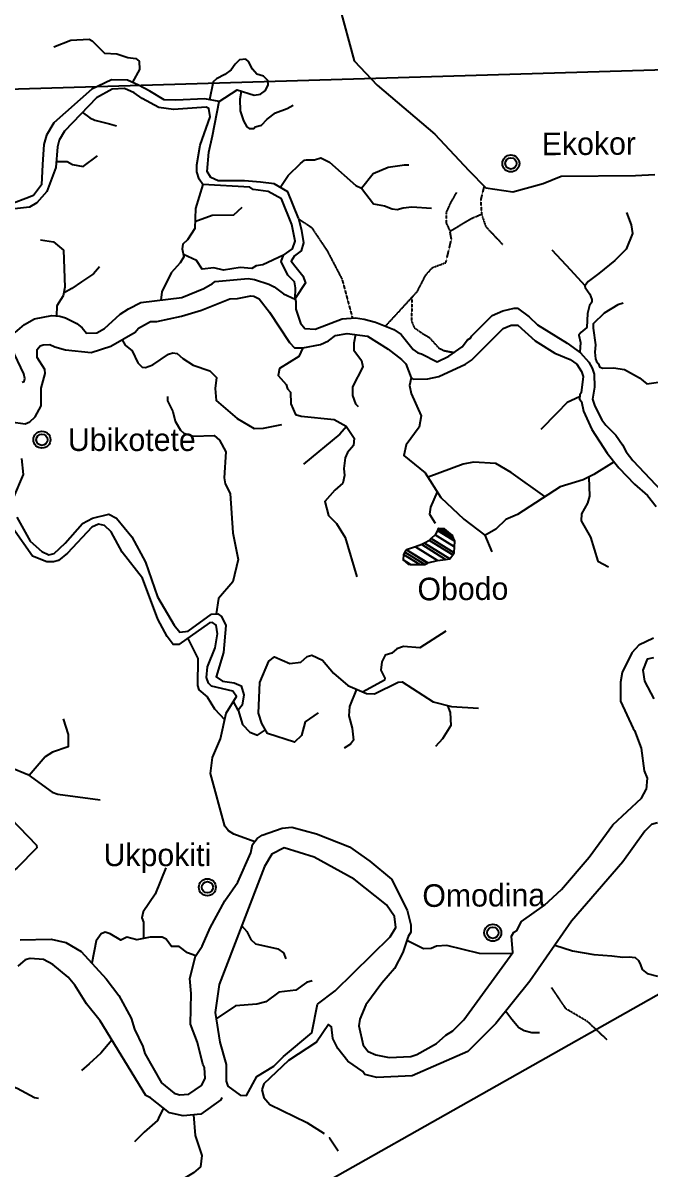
# Model space of a CAD drawing. Header units: metres. Extents: x 321186 to 621985, y 106829 to 204599.
# Drawn here: x 353975 to 359511, y 177689 to 187813 of the extents above; entities that cross this region are included whole.
import ezdxf
from ezdxf.enums import TextEntityAlignment as Align

# ---------------------------------------------------------------- set-up
doc = ezdxf.new("R2010")
doc.units = ezdxf.units.M
doc.header["$MEASUREMENT"] = 0
doc.linetypes.add('DASHED', pattern=[0.75, 0.5, -0.25])
doc.linetypes.add('HIDDEN', pattern=[0.375, 0.25, -0.125])
for name, color, linetype in [('11', 7, 'CONTINUOUS'), ('15', 7, 'CONTINUOUS'), ('17', 7, 'CONTINUOUS'), ('18', 7, 'CONTINUOUS'), ('RIG-LOC', 7, 'CONTINUOUS')]:
    doc.layers.add(name, color=color, linetype=linetype)
doc.styles.get("Standard").update_dxf_attribs({"font": 'txt', "height": 0.2})

# ---------------------------------------------------------------- blocks, each defined once
blk = doc.blocks.new('TOWN')
at = {"layer": '11', "color": 7, "linetype": 'Continuous'}
for radius in [75, 50]:
    blk.add_circle((0, 0), radius, dxfattribs=at)

msp = doc.modelspace()

# ---------------------------------------------------------------- linework, layer by layer
at = {"layer": '15', "color": 1, "linetype": 'Continuous'}
msp.add_lwpolyline([(356767, 187966), (356900, 187478), (357101, 187263), (357611, 186832), (357911, 186509), (358062, 186356), (358301, 186321), (358569, 186396), (358727, 186460), (359384, 186465), (359553, 186475)], dxfattribs=at)
msp.add_lwpolyline([(356767, 187966), (356900, 187478), (357101, 187263), (357611, 186832), (357911, 186509), (358062, 186356), (358301, 186321), (358569, 186396), (358727, 186460), (359384, 186465), (359553, 186475)], dxfattribs=at)
at = {"layer": '15', "color": 1, "linetype": 'DASHED'}
for points in [[(357175, 185134), (357300, 185270), (357457, 185442), (357532, 185587), (357591, 185653), (357709, 185696), (357758, 185903), (357744, 185981), (357714, 186047), (357713, 186137), (357752, 186224), (357804, 186315)], [(357175, 185134), (357300, 185270), (357457, 185442), (357532, 185587), (357591, 185653), (357709, 185696), (357758, 185903), (357744, 185981), (357714, 186047), (357713, 186137), (357752, 186224), (357804, 186315)], [(358046, 186372), (358016, 186250), (358023, 186124), (358061, 186014), (358210, 185856)], [(358046, 186372), (358016, 186250), (358023, 186124), (358061, 186014), (358210, 185856)], [(356408, 186083), (356524, 186006), (356661, 185800), (356792, 185549), (356884, 185206)], [(356408, 186083), (356524, 186006), (356661, 185800), (356792, 185549), (356884, 185206)], [(357745, 185973), (357931, 186085), (358023, 186124)], [(357745, 185973), (357931, 186085), (358023, 186124)], [(357408, 185388), (357406, 185178), (357430, 185121), (357506, 185068), (357562, 185035), (357645, 184943), (357692, 184919), (357781, 184902)], [(357408, 185388), (357406, 185178), (357430, 185121), (357506, 185068), (357562, 185035), (357645, 184943), (357692, 184919), (357781, 184902)]]:
    msp.add_lwpolyline(points, dxfattribs=at)
at = {"layer": '15', "color": 1, "linetype": 'HIDDEN'}
msp.add_lwpolyline([(359133, 178830), (358959, 178992), (358770, 179104), (358644, 179290)], dxfattribs=at)
msp.add_lwpolyline([(359133, 178830), (358959, 178992), (358770, 179104), (358644, 179290)], dxfattribs=at)
at = {"layer": '17', "color": 151, "linetype": 'Continuous'}
for points in [[(353906, 185080), (353988, 185148), (354076, 185200), (354230, 185228), (354300, 185223), (354351, 185208), (354451, 185158), (354498, 185121), (354537, 185074), (354626, 185075), (354695, 185115), (354834, 185240), (354908, 185289), (355016, 185343), (355379, 185388), (355571, 185467), (355649, 185511), (355671, 185530), (355963, 185557), (356018, 185548), (356147, 185507), (356193, 185483), (356276, 185421), (356377, 185374), (356385, 185354), (356385, 185286), (356425, 185161), (356465, 185115), (356554, 185108), (356794, 185200), (356912, 185208), (356988, 185198), (357087, 185170), (357248, 185104), (357315, 185060), (357419, 184929), (357461, 184898), (357494, 184890), (357632, 184819), (357736, 184870), (357853, 184953), (357900, 185013), (357928, 185031), (357936, 185046), (358116, 185228), (358212, 185270), (358311, 185295), (358340, 185294), (358445, 185217), (358519, 185146), (358780, 184986), (358898, 184900), (358970, 184816), (359000, 184764), (359018, 184711), (359022, 184597), (359022, 184597), (359003, 184491), (359025, 184427), (359085, 184308), (359121, 184260), (359210, 184171), (359268, 184087), (359300, 184026), (359358, 183948), (359661, 183626)], [(353906, 185080), (353988, 185148), (354076, 185200), (354230, 185228), (354300, 185223), (354351, 185208), (354451, 185158), (354498, 185121), (354537, 185074), (354626, 185075), (354695, 185115), (354834, 185240), (354908, 185289), (355016, 185343), (355379, 185388), (355571, 185467), (355649, 185511), (355671, 185530), (355963, 185557), (356018, 185548), (356147, 185507), (356193, 185483), (356276, 185421), (356377, 185374), (356385, 185354), (356385, 185286), (356425, 185161), (356465, 185115), (356554, 185108), (356794, 185200), (356912, 185208), (356988, 185198), (357087, 185170), (357248, 185104), (357315, 185060), (357419, 184929), (357461, 184898), (357494, 184890), (357632, 184819), (357736, 184870), (357853, 184953), (357900, 185013), (357928, 185031), (357936, 185046), (358116, 185228), (358212, 185270), (358311, 185295), (358340, 185294), (358445, 185217), (358519, 185146), (358780, 184986), (358898, 184900), (358970, 184816), (359000, 184764), (359018, 184711), (359022, 184597), (359022, 184597), (359003, 184491), (359025, 184427), (359085, 184308), (359121, 184260), (359210, 184171), (359268, 184087), (359300, 184026), (359358, 183948), (359661, 183626)], [(353867, 184289), (353994, 184271), (354035, 184289), (354083, 184335), (354137, 184431), (354137, 184588), (354172, 184716), (354167, 184753), (354100, 184859), (354100, 184930), (354127, 184961), (354155, 184970), (354214, 184973), (354256, 184951), (354350, 184926), (354578, 184903), (354752, 184957), (354966, 185083), (354994, 185116), (355102, 185175), (355157, 185177), (355375, 185222), (355550, 185277), (355802, 185375), (355870, 185379), (355986, 185404), (356013, 185401), (356061, 185377), (356152, 185259), (356329, 184989), (356373, 184944), (356447, 184944), (356602, 184972), (356672, 185005), (356733, 185051), (356837, 185071), (357017, 185047), (357198, 184932), (357317, 184840), (357354, 184801), (357401, 184678), (357419, 184667), (357549, 184669), (357647, 184690), (357882, 184799), (357935, 184835), (358214, 185115), (358285, 185145), (358345, 185145), (358496, 185004), (358672, 184896), (358807, 184841), (358866, 184800), (358907, 184733), (358922, 184690), (358903, 184546), (358890, 184528), (358888, 184491), (358907, 184470), (358924, 184385), (358998, 184222), (359134, 184014), (359237, 183882), (359375, 183738), (359488, 183639), (359564, 183543)], [(353867, 184289), (353994, 184271), (354035, 184289), (354083, 184335), (354137, 184431), (354137, 184588), (354172, 184716), (354167, 184753), (354100, 184859), (354100, 184930), (354127, 184961), (354155, 184970), (354214, 184973), (354256, 184951), (354350, 184926), (354578, 184903), (354752, 184957), (354966, 185083), (354994, 185116), (355102, 185175), (355157, 185177), (355375, 185222), (355550, 185277), (355802, 185375), (355870, 185379), (355986, 185404), (356013, 185401), (356061, 185377), (356152, 185259), (356329, 184989), (356373, 184944), (356447, 184944), (356602, 184972), (356672, 185005), (356733, 185051), (356837, 185071), (357017, 185047), (357198, 184932), (357317, 184840), (357354, 184801), (357401, 184678), (357419, 184667), (357549, 184669), (357647, 184690), (357882, 184799), (357935, 184835), (358214, 185115), (358285, 185145), (358345, 185145), (358496, 185004), (358672, 184896), (358807, 184841), (358866, 184800), (358907, 184733), (358922, 184690), (358903, 184546), (358890, 184528), (358888, 184491), (358907, 184470), (358924, 184385), (358998, 184222), (359134, 184014), (359237, 183882), (359375, 183738), (359488, 183639), (359564, 183543)], [(353969, 184640), (353986, 184647), (353993, 184672), (353984, 184713), (353873, 184942)], [(353969, 184640), (353986, 184647), (353993, 184672), (353984, 184713), (353873, 184942)], [(359542, 182379), (359411, 182316), (359351, 182250), (359265, 182076), (359250, 181990), (359251, 181823), (359361, 181580), (359375, 181564), (359434, 181406), (359458, 181208), (359487, 181142), (359478, 181041)], [(359542, 182379), (359411, 182316), (359351, 182250), (359265, 182076), (359250, 181990), (359251, 181823), (359361, 181580), (359375, 181564), (359434, 181406), (359458, 181208), (359487, 181142), (359478, 181041)], [(359542, 182204), (359487, 182193), (359447, 182097), (359461, 182000), (359544, 181842)], [(359542, 182204), (359487, 182193), (359447, 182097), (359461, 182000), (359544, 181842)], [(353950, 179715), (354225, 179720), (354353, 179691), (354488, 179611), (354710, 179369), (354823, 179222), (354932, 179022), (354959, 178925), (355035, 178771), (355051, 178709), (355198, 178450), (355309, 178359), (355357, 178344), (355440, 178351), (355551, 178426), (355585, 178488), (355579, 178587), (355562, 178615), (355516, 178807), (355454, 178968), (355460, 179239), (355447, 179372), (355498, 179569), (355558, 179658), (355628, 179820), (355756, 180059), (355756, 180059), (355873, 180223), (355987, 180484), (356003, 180557), (356042, 180610), (356087, 180639), (356265, 180700), (356348, 180708), (356568, 180650), (356858, 180536), (357036, 180410), (357230, 180250), (357366, 179977), (357399, 179848), (357400, 179783), (357376, 179744), (357330, 179602), (357255, 179460), (357142, 179332), (357001, 179139), (356948, 179014), (356939, 178954), (356978, 178784), (357024, 178727), (357091, 178699), (357208, 178676), (357399, 178684), (357453, 178702), (357627, 178797), (357707, 178872), (357770, 178909), (357867, 179007), (358299, 179603), (358288, 179746), (358309, 179782), (358336, 179797), (358377, 179877), (358580, 180019), (358730, 180159), (358973, 180445), (359182, 180731), (359436, 180965), (359478, 181041)], [(353950, 179715), (354225, 179720), (354353, 179691), (354488, 179611), (354710, 179369), (354823, 179222), (354932, 179022), (354959, 178925), (355035, 178771), (355051, 178709), (355198, 178450), (355309, 178359), (355357, 178344), (355440, 178351), (355551, 178426), (355585, 178488), (355579, 178587), (355562, 178615), (355516, 178807), (355454, 178968), (355460, 179239), (355447, 179372), (355498, 179569), (355558, 179658), (355628, 179820), (355756, 180059), (355756, 180059), (355873, 180223), (355987, 180484), (356003, 180557), (356042, 180610), (356087, 180639), (356265, 180700), (356348, 180708), (356568, 180650), (356858, 180536), (357036, 180410), (357230, 180250), (357366, 179977), (357399, 179848), (357400, 179783), (357376, 179744), (357330, 179602), (357255, 179460), (357142, 179332), (357001, 179139), (356948, 179014), (356939, 178954), (356978, 178784), (357024, 178727), (357091, 178699), (357208, 178676), (357399, 178684), (357453, 178702), (357627, 178797), (357707, 178872), (357770, 178909), (357867, 179007), (358299, 179603), (358288, 179746), (358309, 179782), (358336, 179797), (358377, 179877), (358580, 180019), (358730, 180159), (358973, 180445), (359182, 180731), (359436, 180965), (359478, 181041)], [(359578, 180749), (359523, 180734), (359464, 180675), (359272, 180404), (358819, 179879), (358449, 179348), (358151, 178975), (357904, 178729), (357410, 178513), (357098, 178498), (356992, 178526), (356977, 178552), (356842, 178642), (356755, 178754), (356710, 178844), (356698, 178945), (356673, 178967), (356566, 178810), (356318, 178647), (356103, 178443), (356083, 178389)], [(359578, 180749), (359523, 180734), (359464, 180675), (359272, 180404), (358819, 179879), (358449, 179348), (358151, 178975), (357904, 178729), (357410, 178513), (357098, 178498), (356992, 178526), (356977, 178552), (356842, 178642), (356755, 178754), (356710, 178844), (356698, 178945), (356673, 178967), (356566, 178810), (356318, 178647), (356103, 178443), (356083, 178389)], [(356575, 179146), (356731, 179265), (357218, 179741), (357267, 179823), (357254, 179921), (357184, 180023), (356899, 180250), (356547, 180445), (356281, 180527), (356171, 180471), (356107, 180363), (355706, 179320), (355672, 179073), (355712, 178811), (355770, 178614), (355768, 178465), (355785, 178421), (355894, 178343), (355948, 178339), (356040, 178507), (356189, 178597), (356275, 178685), (356524, 178893), (356575, 179146)], [(356575, 179146), (356731, 179265), (357218, 179741), (357267, 179823), (357254, 179921), (357184, 180023), (356899, 180250), (356547, 180445), (356281, 180527), (356171, 180471), (356107, 180363), (355706, 179320), (355672, 179073), (355712, 178811), (355770, 178614), (355768, 178465), (355785, 178421), (355894, 178343), (355948, 178339), (356040, 178507), (356189, 178597), (356275, 178685), (356524, 178893), (356575, 179146)], [(355731, 178320), (355721, 178300), (355545, 178175), (355391, 178158), (355270, 178186), (355100, 178319), (355059, 178340), (354657, 179000), (354537, 179148), (354433, 179313), (354374, 179384), (354238, 179495), (354157, 179539), (354038, 179548), (353994, 179536), (353929, 179482)], [(355731, 178320), (355721, 178300), (355545, 178175), (355391, 178158), (355270, 178186), (355100, 178319), (355059, 178340), (354657, 179000), (354537, 179148), (354433, 179313), (354374, 179384), (354238, 179495), (354157, 179539), (354038, 179548), (353994, 179536), (353929, 179482)], [(356083, 178389), (356103, 178322), (356155, 178261), (356482, 178101), (356633, 178004)], [(356083, 178389), (356103, 178322), (356155, 178261), (356482, 178101), (356633, 178004)], [(356680, 177964), (356680, 177964), (356758, 177850)], [(356680, 177964), (356758, 177850)]]:
    msp.add_lwpolyline(points, dxfattribs=at)
at = {"layer": '18', "color": 143, "linetype": 'Continuous'}
for points in [[(354247, 187602), (354397, 187662), (354560, 187669), (354585, 187656), (354694, 187545), (354804, 187539), (354901, 187508), (354971, 187500), (355002, 187476), (355003, 187403), (354941, 187289)], [(354247, 187602), (354397, 187662), (354560, 187669), (354585, 187656), (354694, 187545), (354804, 187539), (354901, 187508), (354971, 187500), (355002, 187476), (355003, 187403), (354941, 187289)], [(355708, 187119), (355865, 187221), (356016, 187174), (356073, 187185), (356115, 187217), (356139, 187267), (356138, 187304), (356099, 187342), (356040, 187361), (356002, 187404), (355965, 187474), (355944, 187492), (355888, 187486), (355848, 187449), (355813, 187398), (355758, 187358), (355685, 187320), (355654, 187294), (355623, 187135)], [(355708, 187119), (355865, 187221), (356016, 187174), (356073, 187185), (356115, 187217), (356139, 187267), (356138, 187304), (356099, 187342), (356040, 187361), (356002, 187404), (355965, 187474), (355944, 187492), (355888, 187486), (355848, 187449), (355813, 187398), (355758, 187358), (355685, 187320), (355654, 187294), (355623, 187135)], [(356407, 186088), (356315, 186320), (356194, 186391), (356072, 186408), (355931, 186419), (355698, 186419), (355633, 186448), (355601, 186502), (355615, 186673), (355648, 186815), (355708, 187119), (355582, 187143), (355324, 187130), (355221, 187134), (355094, 187210), (354996, 187263), (354897, 187309), (354758, 187310), (354583, 187228), (354247, 186931), (354183, 186823), (354161, 186739), (354147, 186562), (354140, 186384), (354069, 186289), (354002, 186261), (353891, 186222)], [(356407, 186088), (356315, 186320), (356194, 186391), (356072, 186408), (355931, 186419), (355698, 186419), (355633, 186448), (355601, 186502), (355615, 186673), (355648, 186815), (355708, 187119), (355582, 187143), (355324, 187130), (355221, 187134), (355094, 187210), (354996, 187263), (354897, 187309), (354758, 187310), (354583, 187228), (354247, 186931), (354183, 186823), (354161, 186739), (354147, 186562), (354140, 186384), (354069, 186289), (354002, 186261), (353891, 186222)], [(356377, 185374), (356382, 185472), (356371, 185527), (356315, 185585), (356255, 185707), (356274, 185761), (356354, 185819), (356378, 185885), (356350, 186034), (356257, 186258), (356140, 186323), (356007, 186343), (355978, 186362), (355563, 186386), (355532, 186433), (355511, 186497), (355510, 186560), (355539, 186734), (355627, 186985), (355617, 187057), (355592, 187068), (355304, 187050), (355174, 187067), (355027, 187146), (354958, 187197), (354872, 187234), (354763, 187227), (354625, 187152), (354343, 186858), (354295, 186777), (354280, 186719), (354265, 186536), (354187, 186324), (354098, 186223), (354034, 186187), (353849, 186166)], [(356377, 185374), (356382, 185472), (356371, 185527), (356315, 185585), (356255, 185707), (356274, 185761), (356354, 185819), (356378, 185885), (356350, 186034), (356257, 186258), (356140, 186323), (356007, 186343), (355978, 186362), (355563, 186386), (355532, 186433), (355511, 186497), (355510, 186560), (355539, 186734), (355627, 186985), (355617, 187057), (355592, 187068), (355304, 187050), (355174, 187067), (355027, 187146), (354958, 187197), (354872, 187234), (354763, 187227), (354625, 187152), (354343, 186858), (354295, 186777), (354280, 186719), (354265, 186536), (354187, 186324), (354098, 186223), (354034, 186187), (353849, 186166)], [(355902, 187209), (355891, 187141), (355892, 187036), (355921, 186948), (355952, 186895), (355971, 186880), (356012, 186880), (356026, 186894), (356082, 186911), (356132, 186964), (356204, 187018), (356307, 187057), (356360, 187086)], [(355902, 187209), (355891, 187141), (355892, 187036), (355921, 186948), (355952, 186895), (355971, 186880), (356012, 186880), (356026, 186894), (356082, 186911), (356132, 186964), (356204, 187018), (356307, 187057), (356360, 187086)], [(354502, 187023), (354542, 186993), (354567, 186976), (354610, 186955), (354738, 186922), (354802, 186905)], [(354502, 187023), (354542, 186993), (354567, 186976), (354610, 186955), (354738, 186922), (354802, 186905)], [(354270, 186590), (354365, 186590), (354413, 186563), (354507, 186545), (354634, 186639)], [(354270, 186590), (354365, 186590), (354413, 186563), (354507, 186545), (354634, 186639)], [(356245, 186361), (356316, 186465), (356424, 186571), (356462, 186600), (356478, 186604), (356548, 186604), (356605, 186623), (356680, 186584), (356914, 186378), (356964, 186354), (357071, 186214), (357168, 186197), (357234, 186172), (357280, 186165), (357333, 186181), (357408, 186189), (357582, 186177)], [(356245, 186361), (356316, 186465), (356424, 186571), (356462, 186600), (356478, 186604), (356548, 186604), (356605, 186623), (356680, 186584), (356914, 186378), (356964, 186354), (357071, 186214), (357168, 186197), (357234, 186172), (357280, 186165), (357333, 186181), (357408, 186189), (357582, 186177)], [(356964, 186354), (357067, 186483), (357199, 186538), (357344, 186560), (357383, 186560)], [(356964, 186354), (357067, 186483), (357199, 186538), (357344, 186560), (357383, 186560)], [(355563, 186386), (355498, 186173), (355492, 185998), (355427, 185896), (355387, 185858), (355381, 185819), (355396, 185747), (355364, 185694), (355285, 185607), (355200, 185438), (355191, 185364)], [(355563, 186386), (355498, 186173), (355492, 185998), (355427, 185896), (355387, 185858), (355381, 185819), (355396, 185747), (355364, 185694), (355285, 185607), (355200, 185438), (355191, 185364)], [(355907, 186183), (355835, 186114), (355647, 186113), (355494, 186055)], [(355907, 186183), (355835, 186114), (355647, 186113), (355494, 186055)], [(356407, 186088), (356434, 185981), (356452, 185871), (356432, 185801), (356371, 185755), (356342, 185708), (356386, 185652), (356446, 185578), (356471, 185518), (356377, 185378)], [(356407, 186088), (356434, 185981), (356452, 185871), (356432, 185801), (356371, 185755), (356342, 185708), (356386, 185652), (356446, 185578), (356471, 185518), (356377, 185378)], [(359302, 186139), (359344, 186029), (359357, 185953), (359299, 185815), (359199, 185716), (359059, 185599), (358965, 185528), (358936, 185490), (358937, 185475), (358980, 185416), (358997, 185370), (358998, 185347), (358977, 185316), (358960, 185246), (358954, 185123), (358899, 185078), (358882, 185056), (358896, 184989), (358891, 184905)], [(359302, 186139), (359344, 186029), (359357, 185953), (359299, 185815), (359199, 185716), (359059, 185599), (358965, 185528), (358936, 185490), (358937, 185475), (358980, 185416), (358997, 185370), (358998, 185347), (358977, 185316), (358960, 185246), (358954, 185123), (358899, 185078), (358882, 185056), (358896, 184989), (358891, 184905)], [(354131, 185897), (354244, 185879), (354333, 185805), (354345, 185480), (354329, 185402), (354274, 185314), (354272, 185225)], [(354131, 185897), (354244, 185879), (354333, 185805), (354345, 185480), (354329, 185402), (354274, 185314), (354272, 185225)], [(358937, 185492), (358813, 185630), (358647, 185805)], [(358937, 185492), (358813, 185630), (358647, 185805)], [(356274, 185761), (356092, 185675), (356035, 185668), (355997, 185644), (355893, 185654), (355745, 185628), (355660, 185649), (355556, 185637), (355508, 185714), (355392, 185768)], [(356274, 185761), (356092, 185675), (356035, 185668), (355997, 185644), (355893, 185654), (355745, 185628), (355660, 185649), (355556, 185637), (355508, 185714), (355392, 185768)], [(354651, 185658), (354599, 185597), (354491, 185527), (354406, 185468), (354334, 185425)], [(354651, 185658), (354599, 185597), (354491, 185527), (354406, 185468), (354334, 185425)], [(359273, 185337), (359227, 185323), (359105, 185249), (359009, 185154), (359008, 185117), (359031, 184970), (359025, 184904), (359029, 184846), (359037, 184824), (359056, 184802), (359066, 184776), (359090, 184765), (359189, 184768), (359285, 184752), (359417, 184678), (359484, 184625), (359585, 184639), (359623, 184614), (359668, 184602), (359725, 184597), (359756, 184583), (359852, 184504)], [(359273, 185337), (359227, 185323), (359105, 185249), (359009, 185154), (359008, 185117), (359031, 184970), (359025, 184904), (359029, 184846), (359037, 184824), (359056, 184802), (359066, 184776), (359090, 184765), (359189, 184768), (359285, 184752), (359417, 184678), (359484, 184625), (359585, 184639), (359623, 184614), (359668, 184602), (359725, 184597), (359756, 184583), (359852, 184504)], [(354850, 185014), (354879, 184966), (354940, 184917), (354989, 184811), (355027, 184772), (355058, 184769), (355123, 184794), (355259, 184886), (355297, 184899), (355338, 184894), (355388, 184848), (355479, 184791), (355624, 184741), (355685, 184680), (355671, 184585), (355682, 184479), (355865, 184320), (356016, 184232), (356099, 184233), (356262, 184267)], [(354850, 185014), (354879, 184966), (354940, 184917), (354989, 184811), (355027, 184772), (355058, 184769), (355123, 184794), (355259, 184886), (355297, 184899), (355338, 184894), (355388, 184848), (355479, 184791), (355624, 184741), (355685, 184680), (355671, 184585), (355682, 184479), (355865, 184320), (356016, 184232), (356099, 184233), (356262, 184267)], [(356912, 185061), (356895, 184986), (356895, 184923), (356965, 184832), (356975, 184775), (356883, 184600), (356884, 184523), (356912, 184449), (356934, 184425)], [(356912, 185061), (356895, 184986), (356895, 184923), (356965, 184832), (356975, 184775), (356883, 184600), (356884, 184523), (356912, 184449), (356934, 184425)], [(356447, 184944), (356412, 184866), (356239, 184762), (356227, 184698), (356298, 184620), (356312, 184580), (356338, 184551), (356339, 184450), (356381, 184354), (356431, 184339), (356723, 184310), (356828, 184251), (356898, 184145), (356894, 184081), (356841, 184019), (356819, 183972), (356807, 183876), (356813, 183815), (356798, 183747), (356728, 183687), (356640, 183586), (356674, 183463), (356742, 183392), (356820, 183268), (356923, 182920)], [(356447, 184944), (356412, 184866), (356239, 184762), (356227, 184698), (356298, 184620), (356312, 184580), (356338, 184551), (356339, 184450), (356381, 184354), (356431, 184339), (356723, 184310), (356828, 184251), (356898, 184145), (356894, 184081), (356841, 184019), (356819, 183972), (356807, 183876), (356813, 183815), (356798, 183747), (356728, 183687), (356640, 183586), (356674, 183463), (356742, 183392), (356820, 183268), (356923, 182920)], [(357401, 184678), (357389, 184611), (357402, 184541), (357491, 184342), (357473, 184243), (357358, 184087), (357338, 183991), (357527, 183838), (357664, 183621), (357868, 183429), (358053, 183289), (358114, 183142)], [(357401, 184678), (357389, 184611), (357402, 184541), (357491, 184342), (357473, 184243), (357358, 184087), (357338, 183991), (357527, 183838), (357664, 183621), (357868, 183429), (358053, 183289), (358114, 183142)], [(355250, 184512), (355251, 184474), (355298, 184382), (355319, 184297), (355365, 184216), (355396, 184189), (355477, 184163), (355664, 184169), (355711, 184129), (355766, 184026), (355753, 183796), (355761, 183742), (355804, 183658), (355828, 183308), (355876, 183073), (355829, 182875), (355702, 182730), (355682, 182593)], [(355250, 184512), (355251, 184474), (355298, 184382), (355319, 184297), (355365, 184216), (355396, 184189), (355477, 184163), (355664, 184169), (355711, 184129), (355766, 184026), (355753, 183796), (355761, 183742), (355804, 183658), (355828, 183308), (355876, 183073), (355829, 182875), (355702, 182730), (355682, 182593)], [(358889, 184511), (358779, 184460), (358687, 184367), (358548, 184222)], [(358889, 184511), (358779, 184460), (358687, 184367), (358548, 184222)], [(356831, 184247), (356772, 184180), (356452, 183915)], [(356831, 184247), (356772, 184180), (356452, 183915)], [(353961, 183967), (353978, 183823), (353892, 183624)], [(353961, 183967), (353978, 183823), (353892, 183624)], [(358581, 183630), (358285, 183842), (358151, 183923), (357954, 183933), (357860, 183916), (357551, 183800)], [(358581, 183630), (358285, 183842), (358151, 183923), (357954, 183933), (357860, 183916), (357551, 183800)], [(359195, 183937), (359015, 183824), (358920, 183778), (358718, 183715), (358341, 183471), (358239, 183426), (358150, 183343), (358054, 183285)], [(359195, 183937), (359015, 183824), (358920, 183778), (358718, 183715), (358341, 183471), (358239, 183426), (358150, 183343), (358054, 183285)], [(358970, 183802), (358976, 183633), (358960, 183570), (358905, 183476), (358903, 183414), (358984, 183271), (359051, 183060), (359144, 183008)], [(358970, 183802), (358976, 183633), (358960, 183570), (358905, 183476), (358903, 183414), (358984, 183271), (359051, 183060), (359144, 183008)], [(357632, 183671), (357572, 183535), (357565, 183475), (357615, 183394)], [(357632, 183671), (357572, 183535), (357565, 183475), (357615, 183394)], [(353920, 183448), (354038, 183236), (354143, 183145), (354204, 183115), (354250, 183128), (354349, 183219), (354502, 183393), (354588, 183439), (354734, 183475), (354801, 183439), (354936, 183273), (355057, 183050), (355163, 182744), (355310, 182495), (355361, 182433), (355435, 182442), (355640, 182591), (355696, 182594), (355728, 182571), (355765, 182491), (355746, 182251), (355682, 182038), (355736, 181999), (355839, 181985), (355903, 181958), (355925, 181877), (355911, 181786), (355876, 181744), (355833, 181818)], [(353920, 183448), (354038, 183236), (354143, 183145), (354204, 183115), (354250, 183128), (354349, 183219), (354502, 183393), (354588, 183439), (354734, 183475), (354801, 183439), (354936, 183273), (355057, 183050), (355163, 182744), (355310, 182495), (355361, 182433), (355435, 182442), (355640, 182591), (355696, 182594), (355728, 182571), (355765, 182491), (355746, 182251), (355682, 182038), (355736, 181999), (355839, 181985), (355903, 181958), (355925, 181877), (355911, 181786), (355876, 181744), (355833, 181818)], [(356021, 180581), (355836, 180647), (355791, 180676), (355756, 180719), (355630, 181184), (355649, 181324), (355720, 181490), (355769, 181717), (355861, 181863), (355827, 181912), (355639, 181955), (355613, 181981), (355595, 182031), (355603, 182126), (355673, 182293), (355693, 182418), (355680, 182493), (355648, 182516), (355622, 182514), (355352, 182322), (355300, 182324), (355247, 182394), (355166, 182547), (355032, 182909), (354852, 183138), (354753, 183319), (354694, 183375), (354643, 183385), (354582, 183359), (354368, 183130), (354288, 183065), (354246, 183052), (354187, 183053), (354060, 183103), (353886, 183350)], [(356021, 180581), (355836, 180647), (355791, 180676), (355756, 180719), (355630, 181184), (355649, 181324), (355720, 181490), (355769, 181717), (355861, 181863), (355827, 181912), (355639, 181955), (355613, 181981), (355595, 182031), (355603, 182126), (355673, 182293), (355693, 182418), (355680, 182493), (355648, 182516), (355622, 182514), (355352, 182322), (355300, 182324), (355247, 182394), (355166, 182547), (355032, 182909), (354852, 183138), (354753, 183319), (354694, 183375), (354643, 183385), (354582, 183359), (354368, 183130), (354288, 183065), (354246, 183052), (354187, 183053), (354060, 183103), (353886, 183350)], [(357707, 182440), (357478, 182293), (357335, 182306), (357277, 182285), (357231, 182245), (357174, 182230), (357142, 182171), (357135, 182097), (357169, 182026), (357167, 182009), (356979, 181904)], [(357707, 182440), (357478, 182293), (357335, 182306), (357277, 182285), (357231, 182245), (357174, 182230), (357142, 182171), (357135, 182097), (357169, 182026), (357167, 182009), (356979, 181904)], [(355430, 182377), (355518, 182198), (355515, 181961), (355527, 181923), (355600, 181861), (355667, 181755), (355756, 181656)], [(355430, 182377), (355518, 182198), (355515, 181961), (355527, 181923), (355600, 181861), (355667, 181755), (355756, 181656)], [(356582, 181720), (356466, 181640), (356435, 181519), (356373, 181459), (356135, 181537), (356083, 181626), (356054, 181715), (356067, 181986), (356146, 182177), (356197, 182214), (356331, 182155), (356428, 182168), (356485, 182217), (356524, 182229), (356621, 182183), (356717, 182071), (356842, 181962), (357009, 181891), (357078, 181888), (357288, 181991), (357323, 181993), (357597, 181817), (357759, 181775), (357996, 181761)], [(356582, 181720), (356466, 181640), (356435, 181519), (356373, 181459), (356135, 181537), (356083, 181626), (356054, 181715), (356067, 181986), (356146, 182177), (356197, 182214), (356331, 182155), (356428, 182168), (356485, 182217), (356524, 182229), (356621, 182183), (356717, 182071), (356842, 181962), (357009, 181891), (357078, 181888), (357288, 181991), (357323, 181993), (357597, 181817), (357759, 181775), (357996, 181761)], [(356919, 181929), (356858, 181774), (356852, 181692), (356882, 181585), (356894, 181479), (356867, 181443), (356810, 181406)], [(356919, 181929), (356858, 181774), (356852, 181692), (356882, 181585), (356894, 181479), (356867, 181443), (356810, 181406)], [(355876, 181744), (355912, 181616), (355978, 181548), (356046, 181523), (356117, 181568)], [(355876, 181744), (355912, 181616), (355978, 181548), (356046, 181523), (356117, 181568)], [(357724, 181784), (357746, 181722), (357753, 181606), (357678, 181490), (357618, 181422)], [(357724, 181784), (357746, 181722), (357753, 181606), (357678, 181490), (357618, 181422)], [(354331, 181666), (354374, 181527), (354373, 181418), (354235, 181371), (354172, 181331), (354029, 181167)], [(354331, 181666), (354374, 181527), (354373, 181418), (354235, 181371), (354172, 181331), (354029, 181167)], [(353784, 181308), (353759, 181136), (353788, 180868), (354094, 180551), (354097, 180526), (353922, 180346), (353871, 180309), (353631, 180226), (353463, 179992)], [(353784, 181308), (353759, 181136), (353788, 180868), (354094, 180551), (354097, 180526), (353922, 180346), (353871, 180309), (353631, 180226), (353463, 179992)], [(353862, 181239), (354018, 181175), (354234, 181017), (354283, 181000), (354656, 180952)], [(353862, 181239), (354018, 181175), (354234, 181017), (354283, 181000), (354656, 180952)], [(355236, 180350), (355141, 180117), (355036, 179961), (355026, 179908), (355038, 179871), (355039, 179726)], [(355236, 180350), (355141, 180117), (355036, 179961), (355026, 179908), (355038, 179871), (355039, 179726)], [(355906, 179841), (355951, 179787), (355987, 179717), (356029, 179680), (356224, 179636), (356275, 179600), (356297, 179547)], [(355906, 179841), (355951, 179787), (355987, 179717), (356029, 179680), (356224, 179636), (356275, 179600), (356297, 179547)], [(355500, 179573), (355427, 179600), (355354, 179655), (355286, 179655), (355240, 179720), (355205, 179737), (355099, 179738), (354980, 179715), (354892, 179738), (354839, 179712), (354745, 179768), (354700, 179781), (354667, 179767), (354623, 179705), (354583, 179507)], [(355500, 179573), (355427, 179600), (355354, 179655), (355286, 179655), (355240, 179720), (355205, 179737), (355099, 179738), (354980, 179715), (354892, 179738), (354839, 179712), (354745, 179768), (354700, 179781), (354667, 179767), (354623, 179705), (354583, 179507)], [(358291, 179591), (358005, 179592), (357717, 179663), (357626, 179659), (357579, 179638), (357511, 179634), (357365, 179708)], [(358291, 179591), (358005, 179592), (357717, 179663), (357626, 179659), (357579, 179638), (357511, 179634), (357365, 179708)], [(358671, 179666), (358828, 179618), (359016, 179584), (359174, 179572), (359271, 179562), (359327, 179563), (359380, 179557), (359408, 179532), (359427, 179492), (359443, 179452), (359485, 179416), (359578, 179392)], [(358671, 179666), (358828, 179618), (359016, 179584), (359174, 179572), (359271, 179562), (359327, 179563), (359380, 179557), (359408, 179532), (359427, 179492), (359443, 179452), (359485, 179416), (359578, 179392)], [(356529, 179352), (356477, 179338), (356385, 179269), (356234, 179252), (356119, 179167), (356041, 179146), (355852, 179132), (355680, 179017)], [(356529, 179352), (356477, 179338), (356385, 179269), (356234, 179252), (356119, 179167), (356041, 179146), (355852, 179132), (355680, 179017)], [(358239, 179085), (358292, 179014), (358352, 178941), (358400, 178912), (358468, 178897), (358536, 178897)], [(358239, 179085), (358292, 179014), (358352, 178941), (358400, 178912), (358468, 178897), (358536, 178897)], [(354761, 178828), (354663, 178713), (354561, 178619), (354493, 178559)], [(354761, 178828), (354663, 178713), (354561, 178619), (354493, 178559)], [(353763, 178462), (353925, 178404), (354077, 178320), (354113, 178315)], [(353763, 178462), (353925, 178404), (354077, 178320), (354113, 178315)], [(355217, 178228), (355182, 178158), (355162, 178118), (355046, 178016), (354961, 177931)], [(355217, 178228), (355182, 178158), (355162, 178118), (355046, 178016), (354961, 177931)], [(355482, 178168), (355495, 177987), (355555, 177809), (355543, 177710), (355480, 177656), (355283, 177539), (355270, 177472), (355193, 177363), (355123, 177328), (355074, 177331), (355043, 177347), (355005, 177345), (354923, 177246)], [(355482, 178168), (355495, 177987), (355555, 177809), (355543, 177710), (355480, 177656), (355283, 177539), (355270, 177472), (355193, 177363), (355123, 177328), (355074, 177331), (355043, 177347), (355005, 177345), (354923, 177246)]]:
    msp.add_lwpolyline(points, dxfattribs=at)
at = {"layer": 'RIG-LOC', "color": 3}
msp.add_line((351406, 187155), (362228, 187478), dxfattribs=at)
at = {"layer": 'RIG-LOC', "color": 2}
msp.add_line((364012, 181728), (356031, 177223), dxfattribs=at)

# ---------------------------------------------------------------- block references
at = {"layer": '11', "color": 7, "linetype": 'Continuous'}
for p in [(358283, 186572), (358283, 186572), (354143, 184132), (354143, 184132), (355603, 180178), (355603, 180178), (358123, 179777), (358123, 179777)]:
    msp.add_blockref('TOWN', p, dxfattribs=at)

# ---------------------------------------------------------------- texts
for s, rotation, p in [('Ekokor', 0.3967, (358971, 186751)), ('Ekokor', 0.3967, (358971, 186751)), ('Obodo', 0.3942, (357859, 182819)), ('Obodo', 0.3942, (357859, 182819)), ('Omodina', 0.3925, (358043, 180112)), ('Omodina', 0.3925, (358043, 180112))]:
    msp.add_text(s, height=199.8, rotation=rotation, dxfattribs=at).set_placement(p, align=Align.MIDDLE)
for s, p in [('Ubikotete', (354372, 184132)), ('Ubikotete', (354372, 184132)), ('Ukpokiti', (354687, 180465)), ('Ukpokiti', (354687, 180465))]:
    msp.add_text(s, height=199.8, dxfattribs=at).set_placement(p, align=Align.MIDDLE_LEFT)

# ---------------------------------------------------------------- meshes
at = {"layer": '11', "color": 253, "linetype": 'Continuous'}
mesh = msp.add_polyface(dxfattribs=at)
corners = [(357375, 183031), (357397, 183030), (357332, 183070), (357480, 183029), (357336, 183118), (357523, 183028), (357347, 183137), (357547, 183042), (357360, 183158), (357549, 183043), (357361, 183159), (357362, 183160), (357550, 183043), (357362, 183160), (357440, 183186), (357635, 183065), (357496, 183205), (357706, 183074), (357520, 183218), (357745, 183079), (357564, 183242), (357770, 183114), (357580, 183258), (357783, 183132), (357615, 183291), (357786, 183186), (357634, 183331), (357788, 183236), (357641, 183346), (357776, 183262), (357668, 183345), (357766, 183285), (357697, 183345)]
mesh.append_faces([[corners[k] for k in face] for face in [(0, 0, 1, 2), (2, 1, 3, 4), (4, 3, 5, 6), (6, 5, 7, 8), (8, 7, 9, 10), (10, 9, 12, 13), (11, 12, 15, 14), (14, 15, 17, 16), (16, 17, 19, 18), (18, 19, 21, 20), (20, 21, 23, 22), (22, 23, 25, 24), (24, 25, 27, 26), (26, 27, 29, 28), (28, 29, 31, 30), (30, 31, 32, 32)]], dxfattribs={"vtx0": -1, "vtx2": -1, "color": 253})
mesh = msp.add_polyface(dxfattribs=at)
corners = [(357375, 183031), (357397, 183030), (357332, 183070), (357480, 183029), (357336, 183118), (357523, 183028), (357347, 183137), (357547, 183042), (357360, 183158), (357549, 183043), (357361, 183159), (357362, 183160), (357550, 183043), (357362, 183160), (357440, 183186), (357635, 183065), (357496, 183205), (357706, 183074), (357520, 183218), (357745, 183079), (357564, 183242), (357770, 183114), (357580, 183258), (357783, 183132), (357615, 183291), (357786, 183186), (357634, 183331), (357788, 183236), (357641, 183346), (357776, 183262), (357668, 183345), (357766, 183285), (357697, 183345)]
mesh.append_faces([[corners[k] for k in face] for face in [(0, 0, 1, 2), (2, 1, 3, 4), (4, 3, 5, 6), (6, 5, 7, 8), (8, 7, 9, 10), (10, 9, 12, 13), (11, 12, 15, 14), (14, 15, 17, 16), (16, 17, 19, 18), (18, 19, 21, 20), (20, 21, 23, 22), (22, 23, 25, 24), (24, 25, 27, 26), (26, 27, 29, 28), (28, 29, 31, 30), (30, 31, 32, 32)]], dxfattribs={"vtx0": -1, "vtx2": -1, "color": 253})

doc.saveas('drawing.dxf')
